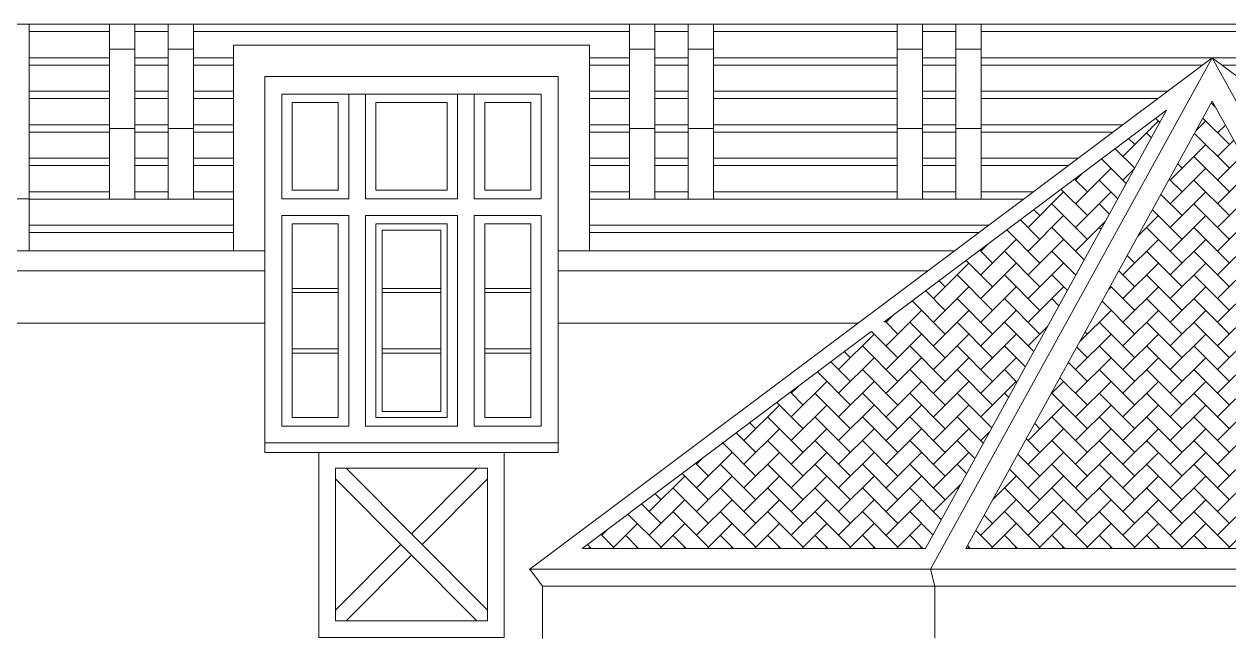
# Model space of a CAD drawing. Header units: inches. Extents: x 50528 to 135443, y 2123 to 51482.
# Drawn here: x 86619 to 92374, y 36618 to 39552 of the extents above; entities that cross this region are included whole.
import ezdxf

# ---------------------------------------------------------------- set-up
doc = ezdxf.new("R2010")
doc.units = ezdxf.units.IN
doc.header["$MEASUREMENT"] = 0
doc.layers.add('hatches', color=8, linetype='Continuous')
doc.layers.add('wall', color=140, linetype='Continuous')

msp = doc.modelspace()

# ---------------------------------------------------------------- hatches: boundary and pattern name
at = {"layer": 'hatches', "ltscale": 50, "true_color": 0xcd6928}
h = msp.add_hatch(dxfattribs=at)
h.set_pattern_fill('AR-HBONE', color=32, scale=20, style=0)
h.paths.add_polyline_path([(92076.3, 39140.1), (89284.4, 37046.2), (90923.9, 37046.2)])
h = msp.add_hatch(dxfattribs=at)
h.set_pattern_fill('AR-HBONE', color=32, scale=20, style=0)
edge = h.paths.add_edge_path()
edge.add_arc((110153.9, 47668.5), 19739.7, 207.96628, 209.68581)
edge.add_line((93004.9, 37892.5), (93470.7, 37046.2))
edge.add_line((93470.7, 37046.2), (91117.9, 37046.2))
edge.add_line((91117.9, 37046.2), (92294.3, 39183.7))
edge.add_line((92294.3, 39183.7), (92719.3, 38411.5))

# ---------------------------------------------------------------- linework, layer by layer
at = {"layer": 'wall', "color": 7, "linetype": 'Continuous', "lineweight": 15, "ltscale": 0.13, "true_color": 0xffffff}
for p, q in [((98597.8, 39552.1, 52.2), (85994.3, 39552.1, 52.2)), ((86643.1, 39552.1, 52.2), (86643.1, 38468.1, 52.2)), ((87027.2, 39552.1, 52.2), (87027.2, 38715.1, 52.2)), ((87027.2, 39552.1, 52.2), (87027.2, 38715.1, 52.2)), ((87147.2, 39552.1, 52.2), (87147.2, 38715.1, 52.2)), ((87147.2, 39552.1, 52.2), (87147.2, 38715.1, 52.2)), ((87307.5, 39552.1, 50.4), (87307.5, 38715.1, 50.4)), ((87427.5, 39552.1, 50.4), (87427.5, 38715.1, 50.4)), ((89511.2, 39552.1, 50.4), (89511.2, 38715.1, 50.4)), ((89631.2, 39552.1, 50.4), (89631.2, 38715.1, 50.4)), ((89791.5, 39552.1, 52.2), (89791.5, 38715.1, 52.2)), ((89911.5, 39552.1, 52.2), (89911.5, 38715.1, 52.2)), ((90789.5, 39552.1, 50.4), (90789.5, 38715.1, 50.4)), ((90909.5, 39552.1, 50.4), (90909.5, 38715.1, 50.4)), ((91069.8, 39552.1, 52.2), (91069.8, 38715.1, 52.2)), ((91189.8, 39552.1, 52.2), (91189.8, 38715.1, 52.2)), ((87027.2, 39516.1, 52.2), (86643.1, 39516.1, 52.2)), ((87307.5, 39516.1, 52.2), (87147.2, 39516.1, 52.2)), ((89511.2, 39516.1, 52.2), (87427.5, 39516.1, 52.2)), ((89791.5, 39516.1, 52.2), (89631.2, 39516.1, 52.2)), ((90789.5, 39516.1, 50.4), (89911.5, 39516.1, 52.2)), ((91069.8, 39516.1, 50.4), (90909.5, 39516.1, 50.4)), ((93398.9, 39516.1, 50.4), (91189.8, 39516.1, 50.4)), ((87027.2, 39432.1, 52.2), (87147.2, 39432.1, 52.2)), ((87027.2, 39432.1, 52.2), (87147.2, 39432.1, 52.2)), ((87307.5, 39432.1, 50.4), (87427.5, 39432.1, 50.4)), ((87619.3, 39452, 52.2), (89319.3, 39452.1, 52.2)), ((87619.3, 39452, 52.2), (87619.3, 38468.1, 52.2)), ((89319.3, 39452.1, 52.2), (89319.3, 38468.1, 52.2)), ((89631.2, 39432.1, 50.4), (89511.2, 39432.1, 50.4)), ((89911.5, 39432.1, 52.2), (89791.5, 39432.1, 52.2)), ((90909.5, 39432.1, 50.4), (90789.5, 39432.1, 50.4)), ((91189.8, 39432.1, 52.2), (91069.8, 39432.1, 52.2)), ((87027.2, 39391.1, 52.2), (86643.1, 39391.1, 52.2)), ((87307.5, 39391.1, 52.2), (87147.2, 39391.1, 52.2)), ((87619.3, 39391.1, 52.2), (87427.5, 39391.1, 52.2)), ((89034.3, 36946.1, 52.2), (92294.3, 39391.1, 52.2)), ((89511.2, 39391.1, 52.2), (89319.3, 39391.1, 52.2)), ((89791.5, 39391.1, 52.2), (89631.2, 39391.1, 52.2)), ((90789.5, 39391.1, 50.4), (89911.5, 39391.1, 52.2)), ((91069.8, 39391.1, 50.4), (90909.5, 39391.1, 50.4)), ((90948.7, 36946.2, 52.2), (92294.3, 39391.1, 52.2)), ((93398.9, 39391.1, 50.4), (91189.8, 39391.1, 50.4)), ((95554.3, 36946.1, 52.2), (92294.3, 39391.1, 52.2)), ((93639.9, 36946.2, 52.2), (92294.3, 39391.1, 52.2)), ((87027.2, 39356, 52.2), (86643.1, 39356, 52.2)), ((87307.5, 39356, 52.2), (87147.2, 39356, 52.2)), ((87619.3, 39356, 52.2), (87427.5, 39356, 52.2)), ((89511.2, 39356, 52.2), (89319.3, 39356, 52.2)), ((89791.5, 39356, 52.2), (89631.2, 39356, 52.2)), ((90789.5, 39356, 50.4), (89911.5, 39356, 52.2)), ((91069.8, 39356, 50.4), (90909.5, 39356, 50.4)), ((92247.5, 39356, 52.2), (91189.8, 39356, 50.4)), ((93398.9, 39356, 50.4), (92341.1, 39356, 52.2)), ((87769.3, 39302.1, 52.2), (87769.3, 37505.1, 52.2)), ((87769.3, 39302.1, 52.2), (89169.3, 39302.1, 52.2)), ((89169.3, 39302.1, 52.2), (89169.3, 37505.1, 52.2)), ((87027.2, 39231.1, 52.2), (86643.1, 39231.1, 52.2)), ((87027.2, 39196, 52.2), (86643.1, 39196, 52.2)), ((87307.5, 39231.1, 52.2), (87147.2, 39231.1, 52.2)), ((87307.5, 39196, 52.2), (87147.2, 39196, 52.2)), ((87619.3, 39231.1, 52.2), (87427.5, 39231.1, 52.2)), ((87619.3, 39196, 52.2), (87427.5, 39196, 52.2)), ((89089.1, 39217.5, 52.2), (87849.1, 39217.5, 52.2)), ((87849.1, 39217.5, 52.2), (87849.1, 38717.6, 52.2)), ((88169.2, 39217.5, 52.2), (88169.2, 38717.6, 52.2)), ((88169.2, 39217.5, 52.2), (88169.2, 38717.6, 52.2)), ((88249.2, 39217.5, 52.2), (88249.2, 38717.6, 52.2)), ((88688.9, 39217.5, 52.2), (88688.9, 38717.6, 52.2)), ((88768.9, 39217.5, 52.2), (88768.9, 38757.7, 52.2)), ((88768.9, 39217.5, 52.2), (88768.9, 38717.6, 52.2)), ((89089.1, 39217.5, 52.2), (89089.1, 38717.6, 52.2)), ((89511.2, 39231.1, 52.2), (89319.3, 39231.1, 52.2)), ((89511.2, 39196, 52.2), (89319.3, 39196, 52.2)), ((89791.5, 39231.1, 52.2), (89631.2, 39231.1, 52.2)), ((89791.5, 39196, 52.2), (89631.2, 39196, 52.2)), ((90789.5, 39231.1, 50.4), (89911.5, 39231.1, 52.2)), ((90789.5, 39196, 50.4), (89911.5, 39196, 52.2)), ((91069.8, 39231.1, 50.4), (90909.5, 39231.1, 50.4)), ((91069.8, 39196, 50.4), (90909.5, 39196, 50.4)), ((92080.9, 39231.1, 52.2), (91189.8, 39231.1, 50.4)), ((92034.1, 39196, 52.2), (91189.8, 39196, 50.4)), ((87899.1, 39177.5, 52.2), (87899.1, 38757.7, 52.2)), ((88119.2, 39177.5, 52.2), (87899.1, 39177.5, 52.2)), ((88119.2, 39177.5, 52.2), (88119.2, 38757.7, 52.2)), ((88638.9, 39177.5, 52.2), (88299.2, 39177.5, 52.2)), ((88299.2, 39177.5, 52.2), (88299.2, 38757.7, 52.2)), ((88638.9, 39177.5, 52.2), (88638.9, 38757.7, 52.2)), ((89039.1, 39177.5, 52.2), (88818.9, 39177.5, 52.2)), ((88818.9, 39177.5, 52.2), (88818.9, 38757.7, 52.2)), ((89039.1, 39177.5, 52.2), (89039.1, 38757.7, 52.2)), ((90725.5, 38127, 52.2), (92076.3, 39140.1, 52.2)), ((90923.9, 37046.2, 52.2), (92076.3, 39140.1, 52.2)), ((91117.9, 37046.2, 52.2), (92294.3, 39183.7, 52.2)), ((93470.7, 37046.2, 52.2), (92294.3, 39183.7, 52.2)), ((87027.2, 39071, 52.2), (86643.1, 39071, 52.2)), ((87027.2, 39035.9, 52.2), (86643.1, 39035.9, 52.2)), ((87027.2, 39052.3, 52.2), (87147.2, 39052.3, 52.2)), ((87307.5, 39071, 52.2), (87147.2, 39071, 52.2)), ((87307.5, 39035.9, 52.2), (87147.2, 39035.9, 52.2)), ((87307.5, 39052.3, 50.4), (87427.5, 39052.3, 50.4)), ((87619.3, 39071, 52.2), (87427.5, 39071, 52.2)), ((87619.3, 39035.9, 52.2), (87427.5, 39035.9, 52.2)), ((89511.2, 39071, 52.2), (89319.3, 39071, 52.2)), ((89511.2, 39035.9, 52.2), (89319.3, 39035.9, 52.2)), ((89631.2, 39052.3, 50.4), (89511.2, 39052.3, 50.4)), ((89791.5, 39071, 52.2), (89631.2, 39071, 52.2)), ((89791.5, 39035.9, 52.2), (89631.2, 39035.9, 52.2)), ((89911.5, 39052.3, 52.2), (89791.5, 39052.3, 52.2)), ((90789.5, 39071, 50.4), (89911.5, 39071, 52.2)), ((90789.5, 39035.9, 50.4), (89911.5, 39035.9, 52.2)), ((90909.5, 39052.3, 50.4), (90789.5, 39052.3, 50.4)), ((91069.8, 39071, 50.4), (90909.5, 39071, 50.4)), ((91069.8, 39035.9, 50.4), (90909.5, 39035.9, 50.4)), ((91189.8, 39052.3, 52.2), (91069.8, 39052.3, 52.2)), ((91867.5, 39071, 52.2), (91189.8, 39071, 50.4)), ((91820.7, 39035.9, 52.2), (91189.8, 39035.9, 50.4)), ((87027.2, 38911, 52.2), (86643.1, 38911, 52.2)), ((87307.5, 38911, 52.2), (87147.2, 38911, 52.2)), ((87619.3, 38911, 52.2), (87427.5, 38911, 52.2)), ((89511.2, 38911, 52.2), (89319.3, 38911, 52.2)), ((89791.5, 38911, 52.2), (89631.2, 38911, 52.2)), ((90789.5, 38911, 50.4), (89911.5, 38911, 52.2)), ((91069.8, 38911, 50.4), (90909.5, 38911, 50.4)), ((91654.1, 38911, 52.2), (91189.8, 38911, 50.4)), ((87027.2, 38875.9, 52.2), (86643.1, 38875.9, 52.2)), ((87307.5, 38875.9, 52.2), (87147.2, 38875.9, 52.2)), ((87619.3, 38875.9, 52.2), (87427.5, 38875.9, 52.2)), ((89511.2, 38875.9, 52.2), (89319.3, 38875.9, 52.2)), ((89791.5, 38875.9, 52.2), (89631.2, 38875.9, 52.2)), ((90789.5, 38875.9, 50.4), (89911.5, 38875.9, 52.2)), ((91069.8, 38875.9, 50.4), (90909.5, 38875.9, 50.4)), ((91607.3, 38875.9, 52.2), (91189.8, 38875.9, 50.4)), ((87027.2, 38750.9, 52.2), (86643.1, 38750.9, 52.2)), ((87307.5, 38750.9, 52.2), (87147.2, 38750.9, 52.2)), ((87619.3, 38750.9, 52.2), (87427.5, 38750.9, 52.2)), ((88119.2, 38757.7, 52.2), (87899.1, 38757.7, 52.2)), ((88638.9, 38757.7, 52.2), (88299.2, 38757.7, 52.2)), ((88688.9, 38757.7, 52.2), (88688.9, 38717.6, 52.2)), ((89039.1, 38757.7, 52.2), (88818.9, 38757.7, 52.2)), ((89511.2, 38750.9, 52.2), (89319.3, 38750.9, 52.2)), ((89791.5, 38750.9, 52.2), (89631.2, 38750.9, 52.2)), ((90789.5, 38750.9, 52.2), (89911.5, 38750.9, 52.2)), ((91069.8, 38750.9, 52.2), (90909.5, 38750.9, 52.2)), ((91440.7, 38750.9, 52.2), (91189.8, 38750.9, 52.2)), ((86523.5, 38717.5, 53.1), (86643.1, 38717.5, 53.1)), ((87027.2, 38715.8, 52.2), (86643.1, 38715.8, 52.2)), ((87147.2, 38715.1, 52.2), (87027.2, 38715.1, 52.2)), ((87027.2, 38715.1, 52.2), (87147.2, 38715.1, 52.2)), ((87307.5, 38715.8, 52.2), (87147.2, 38715.8, 52.2)), ((87307.5, 38715.1, 50.4), (87427.5, 38715.1, 50.4)), ((87619.3, 38715.8, 52.2), (87427.5, 38715.8, 52.2)), ((88169.2, 38717.6, 52.2), (87849.1, 38717.6, 52.2)), ((88688.9, 38717.6, 52.2), (88249.2, 38717.6, 52.2)), ((89089.1, 38717.6, 52.2), (88768.9, 38717.6, 52.2)), ((89089.1, 38717.6, 52.2), (88768.9, 38717.6, 52.2)), ((89511.2, 38715.8, 52.2), (89319.3, 38715.8, 52.2)), ((89631.2, 38715.1, 50.4), (89511.2, 38715.1, 50.4)), ((89791.5, 38715.8, 52.2), (89631.2, 38715.8, 52.2)), ((89911.5, 38715.1, 52.2), (89791.5, 38715.1, 52.2)), ((90789.5, 38715.8, 52.2), (89911.5, 38715.8, 52.2)), ((90909.5, 38715.1, 50.4), (90789.5, 38715.1, 50.4)), ((91069.8, 38715.8, 52.2), (90909.5, 38715.8, 52.2)), ((91189.8, 38715.1, 52.2), (91069.8, 38715.1, 52.2)), ((91393.9, 38715.8, 52.2), (91189.8, 38715.8, 52.2)), ((87849.1, 38637.6, 52.2), (88169.2, 38637.6, 52.2)), ((87849.1, 38637.6, 52.2), (88169.2, 38637.6, 52.2)), ((87849.1, 38637.6, 52.2), (87849.1, 37631, 52.2)), ((88169.2, 38637.6, 52.2), (88169.2, 37631, 52.2)), ((88169.2, 38637.6, 52.2), (88169.2, 37631, 52.2)), ((88688.9, 38637.6, 52.2), (88249.2, 38637.6, 52.2)), ((88688.9, 38637.6, 52.2), (88249.2, 38637.6, 52.2)), ((88249.2, 38637.6, 52.2), (88249.2, 37631, 52.2)), ((88249.2, 38637.6, 52.2), (88249.2, 37631, 52.2)), ((88688.9, 38637.6, 52.2), (88688.9, 37631, 52.2)), ((88688.9, 38637.6, 52.2), (88688.9, 37631, 52.2)), ((88768.9, 38637.6, 52.2), (88768.9, 37631, 52.2)), ((88768.9, 38637.6, 52.2), (88768.9, 37631, 52.2)), ((89089.1, 38637.6, 52.2), (88768.9, 38637.6, 52.2)), ((89089.1, 38637.6, 52.2), (88768.9, 38637.6, 52.2)), ((89089.1, 38637.6, 52.2), (89089.1, 37631, 52.2)), ((87619.3, 38590.8, 52.2), (86643.1, 38590.8, 52.2)), ((87899.1, 38597.4, 52.2), (87899.1, 37671.1, 52.2)), ((87899.1, 38597.4, 52.2), (88119.2, 38597.4, 52.2)), ((88119.2, 38597.4, 52.2), (88119.2, 37671.1, 52.2)), ((88638.9, 38597.4, 52.2), (88299.2, 38597.4, 52.2)), ((88638.9, 38597.4, 52.2), (88299.2, 38597.4, 52.2)), ((88299.2, 38597.4, 52.2), (88299.2, 37671.1, 52.2)), ((88299.2, 38597.4, 52.2), (88299.2, 37671.1, 52.2)), ((88608.9, 38567.4, 52.2), (88329.2, 38567.4, 52.2)), ((88329.2, 38567.4, 52.2), (88329.2, 37701.1, 52.2)), ((88608.9, 38567.4, 52.2), (88608.9, 37701.1, 52.2)), ((88638.9, 38597.4, 52.2), (88638.9, 37671.1, 52.2)), ((88638.9, 38597.4, 52.2), (88638.9, 37671.1, 52.2)), ((88818.9, 38597.4, 52.2), (88818.9, 37671.1, 52.2)), ((89039.1, 38597.4, 52.2), (88818.9, 38597.4, 52.2)), ((89039.1, 38597.4, 52.2), (89039.1, 37671.1, 52.2)), ((91227.3, 38590.8, 52.2), (89319.3, 38590.8, 52.2)), ((87619.3, 38555.7, 52.2), (86643.1, 38555.7, 52.2)), ((91180.5, 38555.7, 52.2), (89319.3, 38555.7, 52.2)), ((87769.3, 38468.1, 52.2), (86448.1, 38468.1, 52.2)), ((87769.3, 38468.1, 52.2), (86513.1, 38468.1, 52.2)), ((89169.3, 38468.1, 52.2), (91063.6, 38468.1, 52.2)), ((87769.3, 38373.1, 52.2), (86448.1, 38373.1, 52.2)), ((90937, 38373.1, 52.2), (89169.3, 38373.1, 52.2)), ((87899.1, 38288.7, 52.2), (88119.2, 38288.7, 52.2)), ((88329.2, 38288.7, 52.2), (88608.9, 38288.7, 52.2)), ((88818.9, 38288.7, 52.2), (89039.1, 38288.7, 52.2)), ((87899.1, 38268.7, 52.2), (88119.2, 38268.7, 52.2)), ((88329.2, 38268.7, 52.2), (88608.9, 38268.7, 52.2)), ((88818.9, 38268.7, 52.2), (89039.1, 38268.7, 52.2)), ((87769.3, 38123.1, 52.2), (86513.1, 38123.1, 52.2)), ((90603.6, 38123.1, 52.2), (89169.3, 38123.1, 52.2)), ((89284.4, 37046.2, 52.2), (90665.5, 38082, 52.2)), ((87899.1, 37999.9, 52.2), (88119.2, 37999.9, 52.2)), ((88329.2, 37999.9, 52.2), (88608.9, 37999.9, 52.2)), ((88818.9, 37999.9, 52.2), (89039.1, 37999.9, 52.2)), ((87899.1, 37979.9, 52.2), (88119.2, 37979.9, 52.2)), ((88329.2, 37979.9, 52.2), (88608.9, 37979.9, 52.2)), ((88818.9, 37979.9, 52.2), (89039.1, 37979.9, 52.2)), ((88608.9, 37701.1, 52.2), (88329.2, 37701.1, 52.2)), ((87899.1, 37671.1, 52.2), (88119.2, 37671.1, 52.2)), ((88299.2, 37671.1, 52.2), (88638.9, 37671.1, 52.2)), ((88818.9, 37671.1, 52.2), (89039.1, 37671.1, 52.2)), ((88169.2, 37631, 52.2), (87849.1, 37631, 52.2)), ((88688.9, 37631, 52.2), (88249.2, 37631, 52.2)), ((89089.1, 37631, 52.2), (88768.9, 37631, 52.2)), ((87769.3, 37551.1, 52.2), (89169.3, 37551.1, 52.2)), ((89169.3, 37551.1, 52.2), (87769.3, 37551.1, 52.2)), ((89169.3, 37505.1, 52.2), (87769.3, 37505.1, 52.2)), ((88026.6, 37505.1, 52.2), (88026.6, 36620.1, 52.2)), ((88911.6, 36620.1, 52.2), (88911.6, 37505.1, 52.2)), ((88831.6, 37430.1, 52.2), (88106.6, 37430.1, 52.2)), ((88106.6, 36700.1, 52.2), (88106.6, 37430.1, 52.2)), ((88831.6, 36751.2, 51.7), (88157.3, 37430.1, 52.2)), ((88780.9, 37430.1, 52.2), (88469.1, 37116.2, 52)), ((88831.6, 36700.1, 52.2), (88831.6, 37430.1, 52.2)), ((88780.9, 36700.1, 51.7), (88106.6, 37379, 52.2)), ((88831.6, 37379, 52.2), (88519.8, 37065.1, 52)), ((88418.4, 37065.1, 51.9), (88106.6, 36751.2, 51.7)), ((88469.1, 37014, 51.9), (88157.3, 36700.1, 51.7)), ((90923.9, 37046.2, 52.2), (89284.4, 37046.2, 52.2)), ((92597.3, 37046.2, 52.2), (91117.9, 37046.2, 52.2)), ((91991.4, 37046.2, 52.2), (93470.7, 37046.2, 52.2)), ((92647.8, 36946.2, 52.2), (89031.7, 36946.2, 52.2)), ((89094.3, 36866.1, 52.2), (89034.3, 36946.1, 52.2)), ((90968.8, 36866.2, 54), (90948.7, 36946.2, 52.2)), ((91940.9, 36946.2, 52.2), (95556.9, 36946.2, 52.2)), ((89094.3, 36866.2, 52.2), (92647.8, 36866.2, 52.2)), ((89094.3, 36866.2, 52.2), (89094.3, 36616.2, 52.2)), ((89094.3, 36616.1, 52.2), (89094.3, 36866.1, 52.2)), ((90968.8, 36616.2, 54), (90968.8, 36866.2, 54)), ((95494.3, 36866.2, 52.2), (91940.9, 36866.2, 52.2)), ((88106.6, 36700.1, 51.7), (88831.6, 36700.1, 51.7)), ((88911.6, 36620.1, 52.2), (88026.6, 36620.1, 52.2))]:
    msp.add_line(p, q, dxfattribs=at)

doc.saveas('drawing.dxf')
